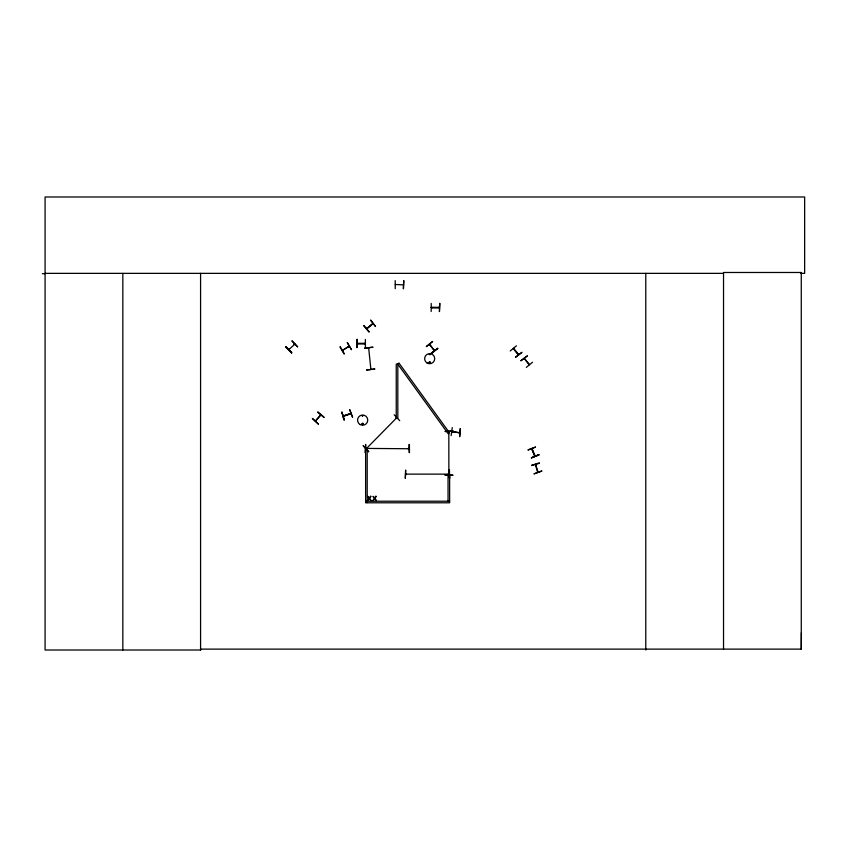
<?xml version="1.0" encoding="UTF-8"?>
<svg xmlns="http://www.w3.org/2000/svg" width="847" height="847" viewBox="0 0 847 847"><rect width="100%" height="100%" fill="white"/><g stroke="black" fill="none" stroke-linecap="round" stroke-linejoin="round"><path stroke-width="1.27" d="M800.69 273.359L804.65 273.359L804.65 196.991L45.082 196.991L45.082 650.009L200.697 650.009L200.591 649.12L801.273 649.12L801.389 632.741M535.166 455.951L534.573 455.601M448.868 474.807L448.868 473.907M362.093 423.913C363.723 422.134 362.611 425.967 362.22 423.669M429.26 354.364L430.001 354.787L429.408 354.194M428.931 362.262C430.795 365.29 430.032 359.467 429.058 362.823M430.149 362.59C428.889 360.515 429.482 364.581 430.16 362.188M451.144 435.591L452.256 427.576M452.425 431.906L451.747 431.451M458.926 432.679L459.773 432.51M348.562 346.444L349.26 346.031L348.509 346.73M349.409 346.275L342.421 350.362M535.399 464.516L537.665 472.287M513.61 348.413L513.811 349.303M517.951 354.057L518.692 354.501M529.121 364.761L524.325 358.461L529.46 364.475M343.173 415.93L344.02 415.983M350.023 413.728L350.88 413.452L343.3 416.237L351.007 413.844L350.171 413.632M448.825 431.642L448.868 474.722L449.164 470.265L449.545 478.364L449.058 470.265M315.412 421.012L320.928 415.062M429.545 344.274L434.532 350.647M368.646 347.895L370.88 369.281M288.912 349.642L289.547 348.996M343.321 415.845L350.764 413.452M363.321 424.305C362.865 421.023 360.854 426.157 363.342 424.103M366.592 328.52L367.397 328.329M372.309 324.189L372.786 323.31M430.297 344.835L429.768 344.104M434.5 350.467L433.78 350.086L434.236 350.806M535.166 456.046L531.958 448.73L531.99 449.588M366.592 448.688L366.603 447.894L366.031 448.476M409.027 448.688L408.138 448.698L409.027 448.412M448.91 474.542L448.349 474.542M365.364 343.331L357.286 343.289L358.217 343.691M395.253 284.497L403.352 284.867M431.229 307.323L432.182 307.694M396.036 418.386L396.618 417.878L366.592 448.402M288.996 349.483L294.872 344.147M294.036 344.464L294.608 343.893M366.804 448.211L366.232 448.666M531.662 448.836L534.806 456.311M366.698 328.382L372.892 323.692M365.692 448.412L408.868 448.741M448.052 501.212L448.052 474.235L449.058 474.129L405.904 474.129M364.464 343.607L365.195 343.289M438.587 307.292L439.318 307.323M439.275 307.673L431.229 307.609M317.943 411.97L324.105 417.222M315.465 420.948L320.642 414.829M366.084 448.412L366.656 447.83M396.82 418.122L396.047 418.46M399.731 420.684L394.183 414.786M297.583 346.836L292.13 340.843M510.233 350.976L516.448 345.798M515.558 357.286L521.964 352.32L515.495 357.201M527.226 355.909L520.789 360.833L527.268 355.952M526.326 367.376L532.562 362.22M372.902 323.618L366.783 328.731M366.931 328.657L373.029 323.586M368.953 332.013L363.765 325.799M375.486 326.508L370.584 320.05L375.528 326.476M426.348 346.529L432.669 341.447L426.39 346.571M431.187 353.157L437.73 348.392M430.032 345.089L429.641 344.358L434.31 350.817M340.303 346.751L344.305 353.792M347.291 342.654L351.378 349.642M342.59 350.319L349.155 346.063M535.442 447.036L527.903 450.011L535.484 447.142M538.957 454.945L531.387 457.835L538.936 454.913M531.397 457.878L538.798 454.585M349.684 409.736L352.596 417.296L349.737 409.715M343.342 416.173L343.85 415.633M531.62 465.543L539.401 463.298M531.535 465.257L539.285 462.896M406.475 474.5L405.914 474.542M431.398 307.292L439.233 307.323M365.195 343.691L357.286 343.649L365.364 343.691M372.828 347.228L364.782 348.159M364.782 348.106L372.828 347.206M374.745 369.07L366.698 369.97M366.698 369.948L374.734 369.017M451.917 431.43L459.741 432.785L451.716 431.726M409.006 444.506L409.165 452.594M366.476 448.381L365.692 448.698L367.196 448.666L367.196 502.631M365.777 448.698L366.507 448.688M408.212 448.412L408.857 448.37M408.953 448.698L408.296 448.741M405.713 470.265L405.311 478.364L405.597 470.276M405.819 474.172L406.465 474.087M444.961 474.945L453.06 475.231L444.961 474.839M513.515 348.382L518.703 354.459M518.385 354.618L513.303 348.562L518.332 354.575M42.35 273.676L45.082 273.666M45.082 273.359L723.529 273.359M395.253 288.689L395.189 280.59M403.341 288.689L403.797 280.59L403.458 288.689M431.229 303.417L431.176 311.516M431.314 307.683L439.328 307.694M365.364 339.425L365.417 347.514M365.618 501.212L449.63 501.212M448.91 474.129L448.868 474.722M448.349 474.5L449.63 474.235L449.63 502.79L365.618 502.79L365.618 448.666M535.685 464.505L537.993 472.097M362.325 416.237L362.865 415.549L362.442 416.279M317.731 412.224L323.914 417.444M291.919 341.055L297.625 346.804M286.053 346.963L291.802 352.67M285.841 347.175L291.59 352.881M363.998 325.608L369.207 331.791M532.022 448.857L534.796 456.12M347.344 342.633L351.484 349.589M339.954 346.963L344.041 353.94M341.87 412.245L344.411 419.943M449.471 470.265L449.513 478.364M409.419 444.506L409.472 452.594M801.273 649.12L801.273 272.48L723.529 272.48L723.529 649.12M645.774 273.359L645.774 650.009M357.212 339.425L357.212 347.514M200.58 273.359L200.58 650.009M122.836 273.359L122.836 650.009M460.302 428.635L459.667 436.713L460.281 428.635M370.457 496.321L369.419 498.004L367.746 496.321L369.07 498.46L367.704 500.598L369.377 498.883L371.071 500.598L369.737 498.428L371.071 496.321L370.457 496.321M375.708 496.321L374.67 498.004L372.998 496.321L374.321 498.46L372.955 500.598L374.628 498.883L376.322 500.598L374.988 498.428L376.322 496.321L375.708 496.321M312.427 418.492L318.324 424.061L312.427 418.492M363.247 445.723L368.689 451.737L363.247 445.723M286.138 346.889L291.569 352.903L286.138 346.889M437.698 348.35L431.419 353.485L437.698 348.35M399.085 363.236L396.237 364.157L396.237 418.132L397.815 418.132L397.815 364.157L448.127 433.664L449.408 432.743L399.085 363.236M341.976 412.214L344.03 420.059L341.966 412.224M541.752 471.038L534.139 473.822L541.752 471.038M453.05 431.028L444.961 431.494L453.05 430.996M365.66 444.506L365.301 452.605L365.66 444.506M439.773 303.417L439.434 311.516L439.773 303.417M357.265 339.425L356.852 347.514L357.265 339.425M427.163 363.056A5.05 5.05 0 0 0 434.733 358.673A5.05 5.05 0 0 0 427.163 354.3A5.05 5.05 0 0 0 427.163 363.056M360.081 424.559A5.124 5.124 0 0 0 367.757 420.133A5.124 5.124 0 0 0 360.081 415.697A5.124 5.124 0 0 0 360.081 424.559"/></g></svg>
